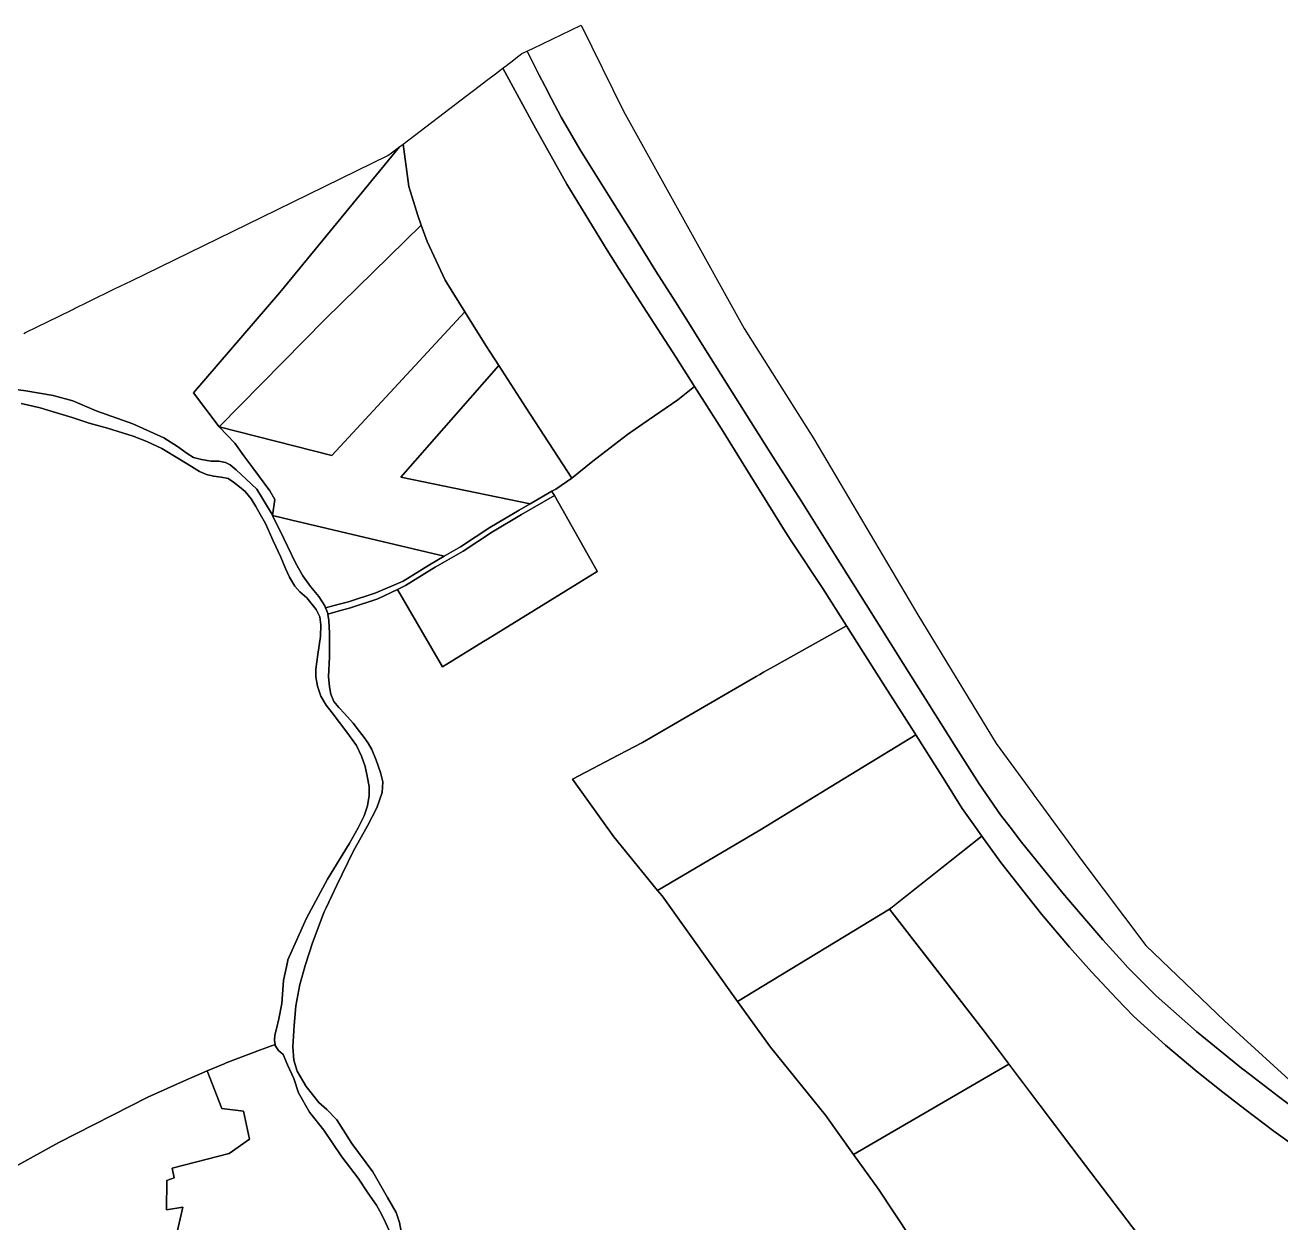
# Model space of a CAD drawing. Header units: metres. Extents: x 3 to 1027712, y 40 to 4430649.
# Drawn here: x 507097 to 507850, y 4412692 to 4413410 of the extents above; entities that cross this region are included whole.
import ezdxf

# ---------------------------------------------------------------- set-up
doc = ezdxf.new("R2010")
doc.units = ezdxf.units.M
doc.header["$MEASUREMENT"] = 0
doc.layers.add('A.ES.SDGC.CP.07003.cadastralparcel — CadastralParcel', color=1, linetype='Continuous')

msp = doc.modelspace()

# ---------------------------------------------------------------- linework, layer by layer
at = {"layer": 'A.ES.SDGC.CP.07003.cadastralparcel — CadastralParcel', "color": 7, "linetype": 'Continuous', "flags": 128}
for points in [[(507870.12, 4412751.3), (507848.16, 4412767.7), (507827.38, 4412783.74), (507827.04, 4412784), (507799.19, 4412806.64), (507774.85, 4412828.03), (507757.9, 4412845.08), (507754.93, 4412848.38), (507743.01, 4412861.62), (507722.42, 4412885.59), (507719.12, 4412889.61), (507708.86, 4412902.08), (507694.25, 4412920.16), (507687.44, 4412929.08), (507681.76, 4412936.53), (507668.89, 4412955.09), (507654.86, 4412977.01), (507638.41, 4413003.42), (507623.43, 4413027.18), (507601.29, 4413062.6), (507582.27, 4413092.61), (507562.18, 4413124.52), (507545.02, 4413151.46), (507532.19, 4413171.85), (507517.51, 4413195.1), (507502.96, 4413218.25), (507494.66, 4413231.41), (507486.86, 4413243.77), (507475.27, 4413262.26), (507462.9, 4413281.97), (507446.75, 4413307.76), (507429.9, 4413334.87), (507418.47, 4413354.42), (507412.67, 4413365.49), (507408.79, 4413372.91), (507405.06, 4413380.01), (507398.3, 4413393.69), (507398.13, 4413394.04), (507398.33, 4413394.14), (507399.34, 4413394.63), (507401.38, 4413395.61), (507430.48, 4413409.61), (507455.87, 4413358.12), (507528.19, 4413227.92), (507569.8, 4413161.79), (507632.08, 4413056.31), (507679.15, 4412979.28), (507701.05, 4412949.21), (507701.71, 4412948.31), (507705.22, 4412943.5), (507730.32, 4412909.06), (507768.74, 4412858.14), (507815.82, 4412813.15), (507863.57, 4412769.52)], [(507868.55, 4412730.33), (507845.51, 4412747.05), (507827.98, 4412760.25), (507814.8, 4412770.29), (507799.29, 4412782.76), (507780.51, 4412798.49), (507761.32, 4412815.96), (507751.42, 4412826.19), (507736.28, 4412842.43), (507723.11, 4412857.24), (507706.4, 4412876.76), (507698.06, 4412887.29), (507681.9, 4412907.87), (507670.53, 4412923.72), (507666.68, 4412929.08), (507658.8, 4412940.34), (507647.58, 4412958.24), (507630.99, 4412984.47), (507630.42, 4412985.38), (507612.53, 4413013.21), (507595.6, 4413039.98), (507589.44, 4413049.65), (507575.16, 4413072.08), (507556.66, 4413100.13), (507552.68, 4413106.31), (507541.82, 4413123.63), (507531.7, 4413139.96), (507514.44, 4413167.74), (507498.36, 4413193.08), (507487.31, 4413210.49), (507467.58, 4413241.08), (507453.21, 4413263.48), (507446.07, 4413274.85), (507421.83, 4413314.38), (507403.12, 4413347.93), (507383.49, 4413383.8), (507383.72, 4413383.97), (507385.75, 4413385.51), (507390, 4413388.75), (507392.33, 4413390.52), (507393.93, 4413391.74), (507394.94, 4413392.51), (507398.13, 4413394.04), (507398.3, 4413393.69), (507405.06, 4413380.01), (507408.79, 4413372.91), (507412.67, 4413365.49), (507418.47, 4413354.42), (507429.9, 4413334.87), (507446.75, 4413307.76), (507462.9, 4413281.97), (507475.27, 4413262.26), (507486.86, 4413243.77), (507494.66, 4413231.41), (507502.96, 4413218.25), (507517.51, 4413195.1), (507532.19, 4413171.85), (507545.02, 4413151.46), (507562.18, 4413124.52), (507582.27, 4413092.61), (507601.29, 4413062.6), (507623.43, 4413027.18), (507638.41, 4413003.42), (507654.86, 4412977.01), (507668.89, 4412955.09), (507681.76, 4412936.53), (507687.44, 4412929.08), (507694.25, 4412920.16), (507708.86, 4412902.08), (507719.12, 4412889.61), (507722.42, 4412885.59), (507743.01, 4412861.62), (507754.93, 4412848.38), (507757.9, 4412845.08), (507774.85, 4412828.03), (507799.19, 4412806.64), (507827.04, 4412784), (507827.38, 4412783.74), (507848.16, 4412767.7), (507870.12, 4412751.3)], [(507096.44, 4413224.96), (507097.52, 4413225.49), (507117.63, 4413235.3), (507125.37, 4413239.09), (507125.83, 4413239.31), (507126.48, 4413239.63), (507135.36, 4413243.96), (507150.93, 4413251.55), (507160.92, 4413256.43), (507239.12, 4413294.58), (507314.63, 4413331.41), (507316.85, 4413333.1), (507321.52, 4413336.65), (507249.96, 4413249.44), (507198.12, 4413189.22), (507213.53, 4413169.04), (507222.83, 4413159.14), (507228.39, 4413151.66), (507233.78, 4413144.41), (507240.54, 4413135.27), (507243.98, 4413130.7), (507246.91, 4413125.37), (507245.49, 4413115.8), (507244.71, 4413117.38), (507236.12, 4413131.6), (507229.64, 4413137.58), (507223.75, 4413143.22), (507220.07, 4413146.16), (507217.37, 4413147.63), (507213.44, 4413148.37), (507208.78, 4413148.37), (507202.89, 4413149.35), (507198.22, 4413150.58), (507194.3, 4413153.03), (507188.65, 4413157.2), (507180.31, 4413162.35), (507161.9, 4413170.69), (507139.93, 4413178.59), (507125.94, 4413184.47), (507114.16, 4413187.66), (507097.72, 4413190.61), (507078.09, 4413193.06)], [(507078.09, 4413193.06), (507097.72, 4413190.61), (507114.16, 4413187.66), (507125.94, 4413184.47), (507139.93, 4413178.59), (507161.9, 4413170.69), (507180.31, 4413162.35), (507188.65, 4413157.2), (507194.3, 4413153.03), (507198.22, 4413150.58), (507202.89, 4413149.35), (507208.78, 4413148.37), (507213.44, 4413148.37), (507217.37, 4413147.63), (507220.07, 4413146.16), (507223.75, 4413143.22), (507229.64, 4413137.58), (507236.12, 4413131.6), (507244.71, 4413117.38), (507245.49, 4413115.8), (507252.07, 4413102.42), (507259.19, 4413087.46), (507263.61, 4413079.61), (507268.27, 4413073.23), (507273.18, 4413067.35), (507276.86, 4413061.71), (507277.29, 4413060.56), (507277.97, 4413058.69), (507278.58, 4413057.05), (507278.63, 4413056.75), (507279.32, 4413052.88), (507279.55, 4413045.35), (507279.55, 4413030.88), (507279.06, 4413019.36), (507279.55, 4413013.23), (507280.53, 4413008.81), (507282.25, 4413004.4), (507285.2, 4413000.72), (507288.63, 4412997.29), (507293.79, 4412991.4), (507297.71, 4412986.5), (507300.41, 4412982.82), (507302.87, 4412979.38), (507305.08, 4412975.7), (507307.59, 4412969.18), (507310.29, 4412961.83), (507311.51, 4412956.18), (507311.27, 4412949.81), (507308.08, 4412940.73), (507302.43, 4412929.94), (507293.84, 4412914.5), (507284.02, 4412894.39), (507277.58, 4412880.89), (507276.42, 4412878.45), (507269.5, 4412859.89), (507265.33, 4412846.89), (507261.89, 4412834.87), (507259.42, 4412822.16), (507258.46, 4412810.35), (507257.72, 4412797.6), (507258.21, 4412789.5), (507260.18, 4412782.97), (507265.57, 4412773.7), (507273.19, 4412764.08), (507278.1, 4412759.92), (507283.99, 4412753.78), (507293.07, 4412739.56), (507305.59, 4412722.64), (507314.42, 4412707.19), (507319.58, 4412698.36), (507319.96, 4412697.16), (507321.54, 4412692.23), (507323.77, 4412680.53)], [(507323.77, 4412680.53), (507321.54, 4412692.23), (507319.96, 4412697.16), (507319.58, 4412698.36), (507314.42, 4412707.19), (507305.59, 4412722.64), (507293.07, 4412739.56), (507283.99, 4412753.78), (507278.1, 4412759.92), (507273.19, 4412764.08), (507265.57, 4412773.7), (507260.18, 4412782.97), (507258.21, 4412789.5), (507257.72, 4412797.6), (507258.46, 4412810.35), (507259.42, 4412822.16), (507261.89, 4412834.87), (507265.33, 4412846.89), (507269.5, 4412859.89), (507276.42, 4412878.45), (507277.58, 4412880.89), (507284.02, 4412894.39), (507293.84, 4412914.5), (507302.43, 4412929.94), (507308.08, 4412940.73), (507311.27, 4412949.81), (507311.51, 4412956.18), (507310.29, 4412961.83), (507307.59, 4412969.18), (507305.08, 4412975.7), (507302.87, 4412979.38), (507300.41, 4412982.82), (507297.71, 4412986.5), (507293.79, 4412991.4), (507288.63, 4412997.29), (507285.2, 4413000.72), (507282.25, 4413004.4), (507280.53, 4413008.81), (507279.55, 4413013.23), (507279.06, 4413019.36), (507279.55, 4413030.88), (507279.55, 4413045.35), (507279.32, 4413052.88), (507278.63, 4413056.75), (507284.86, 4413058.44), (507292.28, 4413060.45), (507308.59, 4413065.88), (507320.41, 4413071.55), (507347.36, 4413025.12), (507372.01, 4413040.32), (507374.32, 4413041.75), (507440.12, 4413082.36), (507440.09, 4413082.42), (507414.51, 4413127.81), (507413.72, 4413129.09), (507412.93, 4413130.36), (507415.21, 4413131.68), (507424.75, 4413138.27), (507437.33, 4413148.34), (507458.23, 4413164.34), (507467.4, 4413170.67), (507488.33, 4413185.1), (507498.36, 4413193.08), (507514.44, 4413167.74), (507531.7, 4413139.96), (507541.82, 4413123.63), (507552.68, 4413106.31), (507556.66, 4413100.13), (507575.16, 4413072.08), (507589.44, 4413049.65), (507589.44, 4413049.65), (507545.96, 4413025.44), (507539.59, 4413021.9), (507537.5, 4413020.68), (507535.26, 4413019.37), (507498.14, 4412997.78), (507467.27, 4412979.81), (507453.07, 4412972.41), (507425.22, 4412957.88), (507450.07, 4412923.4), (507476.24, 4412891.27), (507478.9, 4412888.02), (507524.17, 4412824.78), (507543.9, 4412797.23), (507576.84, 4412756.61), (507593.7, 4412732.93), (507608.5, 4412712.16), (507646.87, 4412654.44)], [(507094.82, 4413182.95), (507106.35, 4413180.26), (507115.43, 4413177.56), (507125.5, 4413174.62), (507135.56, 4413171.18), (507146.6, 4413168.24), (507162.06, 4413163.33), (507170.16, 4413160.15), (507179.24, 4413155.98), (507188.69, 4413150.24), (507197.04, 4413145.09), (507201.7, 4413142.15), (507205.87, 4413140.43), (507210.05, 4413139.45), (507214.71, 4413138.72), (507218.88, 4413137.98), (507222.07, 4413135.78), (507225.75, 4413133.08), (507229.19, 4413130.13), (507232.62, 4413125.72), (507235.57, 4413121.31), (507238.27, 4413116.16), (507241.22, 4413111.01), (507245.88, 4413100.71), (507250.54, 4413090.9), (507253.24, 4413084.03), (507255.7, 4413078.88), (507258.89, 4413073.48), (507261.83, 4413070.05), (507266.07, 4413066.47), (507271.71, 4413059.6), (507273.92, 4413055.19), (507274.41, 4413050.28), (507274.17, 4413043.42), (507272.7, 4413032.63), (507271.47, 4413023.8), (507271.47, 4413019.14), (507272.45, 4413013.5), (507274.41, 4413007.61), (507277.6, 4413002.22), (507281.29, 4412997.56), (507285.7, 4412991.92), (507290.12, 4412986.03), (507295.81, 4412978.01), (507298.75, 4412971.63), (507300.96, 4412965.5), (507302.19, 4412959.61), (507303.42, 4412953.48), (507303.42, 4412948.09), (507302.44, 4412941.95), (507300.47, 4412935.82), (507296.79, 4412928.71), (507291.39, 4412919.16), (507278.38, 4412898.06), (507265.87, 4412874.52), (507254.77, 4412849.58), (507254.47, 4412848.18), (507252.07, 4412837.31), (507251.09, 4412823.58), (507249.37, 4412814.26), (507247.9, 4412808.38), (507246.92, 4412804.45), (507246.67, 4412801.51), (507247.06, 4412798.99), (507238.3, 4412795.68), (507217.73, 4412787.89), (507216.45, 4412787.34), (507206.45, 4412783.06), (507192.08, 4412776.91), (507170.88, 4412767.33), (507117.44, 4412740.28), (507066.28, 4412711.96)], [(507315.68, 4412687.04), (507313.22, 4412692.19), (507310.77, 4412697.34), (507307.82, 4412702.73), (507302.67, 4412710.09), (507296.78, 4412718.92), (507286.96, 4412731.67), (507276.16, 4412747.61), (507267.57, 4412758.4), (507261.15, 4412769.87), (507258.21, 4412778.46), (507254.53, 4412786.79), (507251.83, 4412792.92), (507249.13, 4412795.38), (507247.16, 4412798.32), (507247.06, 4412798.99), (507246.67, 4412801.51), (507246.92, 4412804.45), (507247.9, 4412808.38), (507249.37, 4412814.26), (507251.09, 4412823.58), (507252.07, 4412837.31), (507254.47, 4412848.18), (507254.77, 4412849.58), (507265.87, 4412874.52), (507278.38, 4412898.06), (507291.39, 4412919.16), (507296.79, 4412928.71), (507300.47, 4412935.82), (507302.44, 4412941.95), (507303.42, 4412948.09), (507303.42, 4412953.48), (507302.19, 4412959.61), (507300.96, 4412965.5), (507298.75, 4412971.63), (507295.81, 4412978.01), (507290.12, 4412986.03), (507285.7, 4412991.92), (507281.29, 4412997.56), (507277.6, 4413002.22), (507274.41, 4413007.61), (507272.45, 4413013.5), (507271.47, 4413019.14), (507271.47, 4413023.8), (507272.7, 4413032.63), (507274.17, 4413043.42), (507274.41, 4413050.28), (507273.92, 4413055.19), (507271.71, 4413059.6), (507266.07, 4413066.47), (507261.83, 4413070.05), (507258.89, 4413073.48), (507255.7, 4413078.88), (507253.24, 4413084.03), (507250.54, 4413090.9), (507245.88, 4413100.71), (507241.22, 4413111.01), (507238.27, 4413116.16), (507235.57, 4413121.31), (507232.62, 4413125.72), (507229.19, 4413130.13), (507225.75, 4413133.08), (507222.07, 4413135.78), (507218.88, 4413137.98), (507214.71, 4413138.72), (507210.05, 4413139.45), (507205.87, 4413140.43), (507201.7, 4413142.15), (507197.04, 4413145.09), (507188.69, 4413150.24), (507179.24, 4413155.98), (507170.16, 4413160.15), (507162.06, 4413163.33), (507146.6, 4413168.24), (507135.56, 4413171.18), (507125.5, 4413174.62), (507115.43, 4413177.56), (507106.35, 4413180.26), (507094.82, 4413182.95)], [(507771.45, 4412675.55), (507728.78, 4412731.4), (507723.75, 4412737.98), (507686.4, 4412787.55), (507681, 4412794.71), (507675.43, 4412802.1), (507671.1, 4412807.85), (507615.17, 4412879.93), (507669.68, 4412923.04), (507670.53, 4412923.72), (507681.9, 4412907.87), (507698.06, 4412887.29), (507706.4, 4412876.76), (507723.11, 4412857.24), (507736.28, 4412842.43), (507751.42, 4412826.19), (507761.32, 4412815.96), (507780.51, 4412798.49), (507799.29, 4412782.76), (507814.8, 4412770.29), (507827.98, 4412760.25), (507845.51, 4412747.05), (507868.55, 4412730.33)], [(507188.07, 4412684.83), (507191.85, 4412701.5), (507181.94, 4412699.83), (507182.16, 4412717.5), (507186.6, 4412719.04), (507185.45, 4412724.89), (507219.49, 4412733.59), (507231.67, 4412742.26), (507228.2, 4412758.92), (507215.11, 4412760.55), (507206.45, 4412783.06), (507216.45, 4412787.34), (507217.73, 4412787.89), (507238.3, 4412795.68), (507247.06, 4412798.99), (507247.16, 4412798.32), (507249.13, 4412795.38), (507251.83, 4412792.92), (507254.53, 4412786.79), (507258.21, 4412778.46), (507261.15, 4412769.87), (507267.57, 4412758.4), (507276.16, 4412747.61), (507286.96, 4412731.67), (507296.78, 4412718.92), (507302.67, 4412710.09), (507307.82, 4412702.73), (507310.77, 4412697.34), (507313.22, 4412692.19), (507315.68, 4412687.04)], [(507066.28, 4412711.96), (507117.44, 4412740.28), (507170.88, 4412767.33), (507192.08, 4412776.91), (507206.45, 4412783.06), (507215.11, 4412760.55), (507228.2, 4412758.92), (507231.67, 4412742.26), (507219.49, 4412733.59), (507185.45, 4412724.89), (507186.6, 4412719.04), (507182.16, 4412717.5), (507181.94, 4412699.83), (507191.85, 4412701.5), (507188.07, 4412684.83)]]:
    msp.add_lwpolyline(points, dxfattribs=at)
for points in [[(507498.36, 4413193.08), (507488.33, 4413185.1), (507467.4, 4413170.67), (507458.23, 4413164.34), (507437.33, 4413148.34), (507424.75, 4413138.27), (507397.22, 4413180.55), (507381.02, 4413205.62), (507373.26, 4413217.63), (507360.78, 4413237.77), (507349.04, 4413256.73), (507338.2, 4413279.98), (507334.66, 4413289.72), (507332.57, 4413295.47), (507327.2, 4413312.88), (507323.77, 4413338.36), (507361.95, 4413367.41), (507365.96, 4413370.46), (507374.49, 4413376.95), (507379.16, 4413380.5), (507382.78, 4413383.26), (507383.49, 4413383.8), (507403.12, 4413347.93), (507421.83, 4413314.38), (507446.07, 4413274.85), (507453.21, 4413263.48), (507467.58, 4413241.08), (507487.31, 4413210.49), (507498.36, 4413193.08)], [(507213.53, 4413169.04), (507198.12, 4413189.22), (507249.96, 4413249.44), (507321.52, 4413336.65), (507323.77, 4413338.36), (507327.2, 4413312.88), (507332.57, 4413295.47), (507334.66, 4413289.72), (507277.06, 4413233.47), (507213.53, 4413169.04)], [(507360.78, 4413237.77), (507281.1, 4413151.7), (507213.53, 4413169.04), (507277.06, 4413233.47), (507334.66, 4413289.72), (507338.2, 4413279.98), (507349.04, 4413256.73), (507360.78, 4413237.77)], [(507213.53, 4413169.04), (507281.1, 4413151.7), (507360.78, 4413237.77), (507373.26, 4413217.63), (507381.02, 4413205.62), (507322.35, 4413138.72), (507399.86, 4413122.84), (507393.2, 4413119), (507375.67, 4413108.57), (507358.13, 4413097.01), (507348.45, 4413091.4), (507256.34, 4413113.23), (507245.49, 4413115.8), (507246.91, 4413125.37), (507243.98, 4413130.7), (507240.54, 4413135.27), (507233.78, 4413144.41), (507228.39, 4413151.66), (507222.83, 4413159.14), (507213.53, 4413169.04)], [(507399.86, 4413122.84), (507322.35, 4413138.72), (507381.02, 4413205.62), (507397.22, 4413180.55), (507424.75, 4413138.27), (507415.21, 4413131.68), (507412.93, 4413130.36), (507399.86, 4413122.84)], [(507277.97, 4413058.69), (507277.29, 4413060.56), (507285.42, 4413062.72), (507290.98, 4413064.21), (507307.4, 4413069.42), (507323.81, 4413076.51), (507339.48, 4413086.2), (507348.45, 4413091.4), (507358.13, 4413097.01), (507375.67, 4413108.57), (507393.2, 4413119), (507399.86, 4413122.84), (507412.93, 4413130.36), (507413.72, 4413129.09), (507414.51, 4413127.81), (507394.72, 4413116.41), (507377.26, 4413106.02), (507359.71, 4413094.46), (507343.02, 4413084.79), (507341.02, 4413083.63), (507325.2, 4413073.84), (507320.41, 4413071.55), (507308.59, 4413065.88), (507292.28, 4413060.45), (507284.86, 4413058.44), (507278.63, 4413056.75), (507278.58, 4413057.05), (507277.97, 4413058.69)], [(507347.36, 4413025.12), (507320.41, 4413071.55), (507325.2, 4413073.84), (507341.02, 4413083.63), (507343.02, 4413084.79), (507359.71, 4413094.46), (507377.26, 4413106.02), (507394.72, 4413116.41), (507414.51, 4413127.81), (507440.09, 4413082.42), (507440.12, 4413082.36), (507374.32, 4413041.75), (507372.01, 4413040.32), (507347.36, 4413025.12)], [(507245.49, 4413115.8), (507256.34, 4413113.23), (507348.45, 4413091.4), (507339.48, 4413086.2), (507323.81, 4413076.51), (507307.4, 4413069.42), (507290.98, 4413064.21), (507285.42, 4413062.72), (507277.29, 4413060.56), (507276.86, 4413061.71), (507273.18, 4413067.35), (507268.27, 4413073.23), (507263.61, 4413079.61), (507259.19, 4413087.46), (507252.07, 4413102.42), (507245.49, 4413115.8)], [(507630.99, 4412984.47), (507583.8, 4412955.59), (507537.46, 4412927.23), (507476.24, 4412891.27), (507450.07, 4412923.4), (507425.22, 4412957.88), (507453.07, 4412972.41), (507467.27, 4412979.81), (507498.14, 4412997.78), (507535.26, 4413019.37), (507537.5, 4413020.68), (507539.59, 4413021.9), (507545.96, 4413025.44), (507589.44, 4413049.65), (507595.6, 4413039.98), (507612.53, 4413013.21), (507630.42, 4412985.38), (507630.99, 4412984.47)], [(507670.53, 4412923.72), (507669.68, 4412923.04), (507619.51, 4412883.36), (507617.55, 4412881.81), (507615.17, 4412879.93), (507544.43, 4412837.15), (507524.17, 4412824.78), (507478.9, 4412888.02), (507476.24, 4412891.27), (507537.46, 4412927.23), (507583.8, 4412955.59), (507630.99, 4412984.47), (507647.58, 4412958.24), (507658.8, 4412940.34), (507666.68, 4412929.08), (507670.53, 4412923.72)], [(507615.17, 4412879.93), (507631.14, 4412859.35), (507637.45, 4412851.22), (507671.1, 4412807.85), (507675.43, 4412802.1), (507681, 4412794.71), (507686.4, 4412787.55), (507686.7, 4412787.15), (507593.7, 4412732.93), (507576.84, 4412756.61), (507543.9, 4412797.23), (507524.17, 4412824.78), (507544.43, 4412837.15), (507615.17, 4412879.93)], [(507608.5, 4412712.16), (507593.7, 4412732.93), (507686.7, 4412787.15), (507723.75, 4412737.98), (507728.78, 4412731.4), (507771.45, 4412675.55), (507817.51, 4412615.27), (507843.39, 4412581.4), (507845.93, 4412578.08), (507835.31, 4412568.98), (507800.65, 4412541.08), (507759.12, 4412507.61), (507749.84, 4412520.93), (507733.21, 4412543.63), (507670.85, 4412622.14), (507646.87, 4412654.44), (507608.5, 4412712.16)]]:
    msp.add_lwpolyline(points, close=True, dxfattribs=at)

doc.saveas('drawing.dxf')
